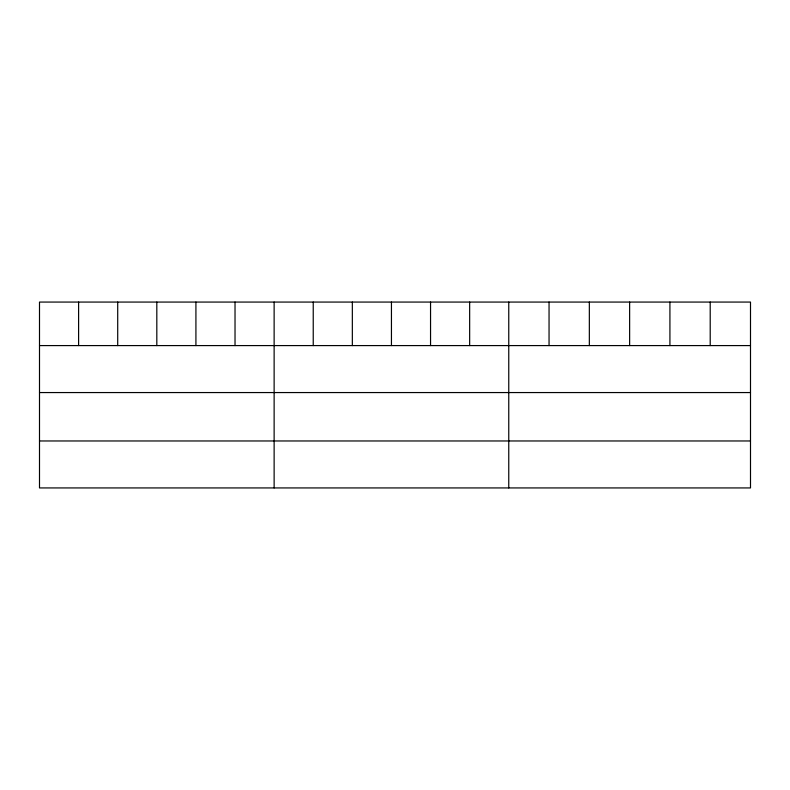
<?xml version="1.0" encoding="UTF-8"?>
<svg xmlns="http://www.w3.org/2000/svg" width="790" height="790" viewBox="0 0 790 790"><rect width="100%" height="100%" fill="white"/><g stroke="black" fill="none" stroke-linecap="round" stroke-linejoin="round"><path stroke-width="1.19" d="M750.5 392.561L750.5 302.066L39.5 302.066L39.5 487.934L750.5 487.934L750.5 392.561L39.5 392.561M39.5 345.585L750.5 345.585M39.5 440.968L750.5 440.968M710.21 302.066L710.21 345.585M669.92 302.066L669.92 345.585M629.63 302.066L629.63 345.585M589.34 302.066L589.34 345.585M549.05 302.066L549.05 345.585M508.76 302.066L508.76 487.934M469.655 302.066L469.655 345.585M430.55 302.066L430.55 345.585M391.445 302.066L391.445 345.585M352.34 302.066L352.34 345.585M313.235 302.066L313.235 345.585M274.13 302.066L274.13 487.934M235.025 302.066L235.025 345.585M195.92 302.066L195.92 345.585M156.815 302.066L156.815 345.585M117.71 302.066L117.71 345.585M78.605 302.066L78.605 345.585"/></g></svg>
